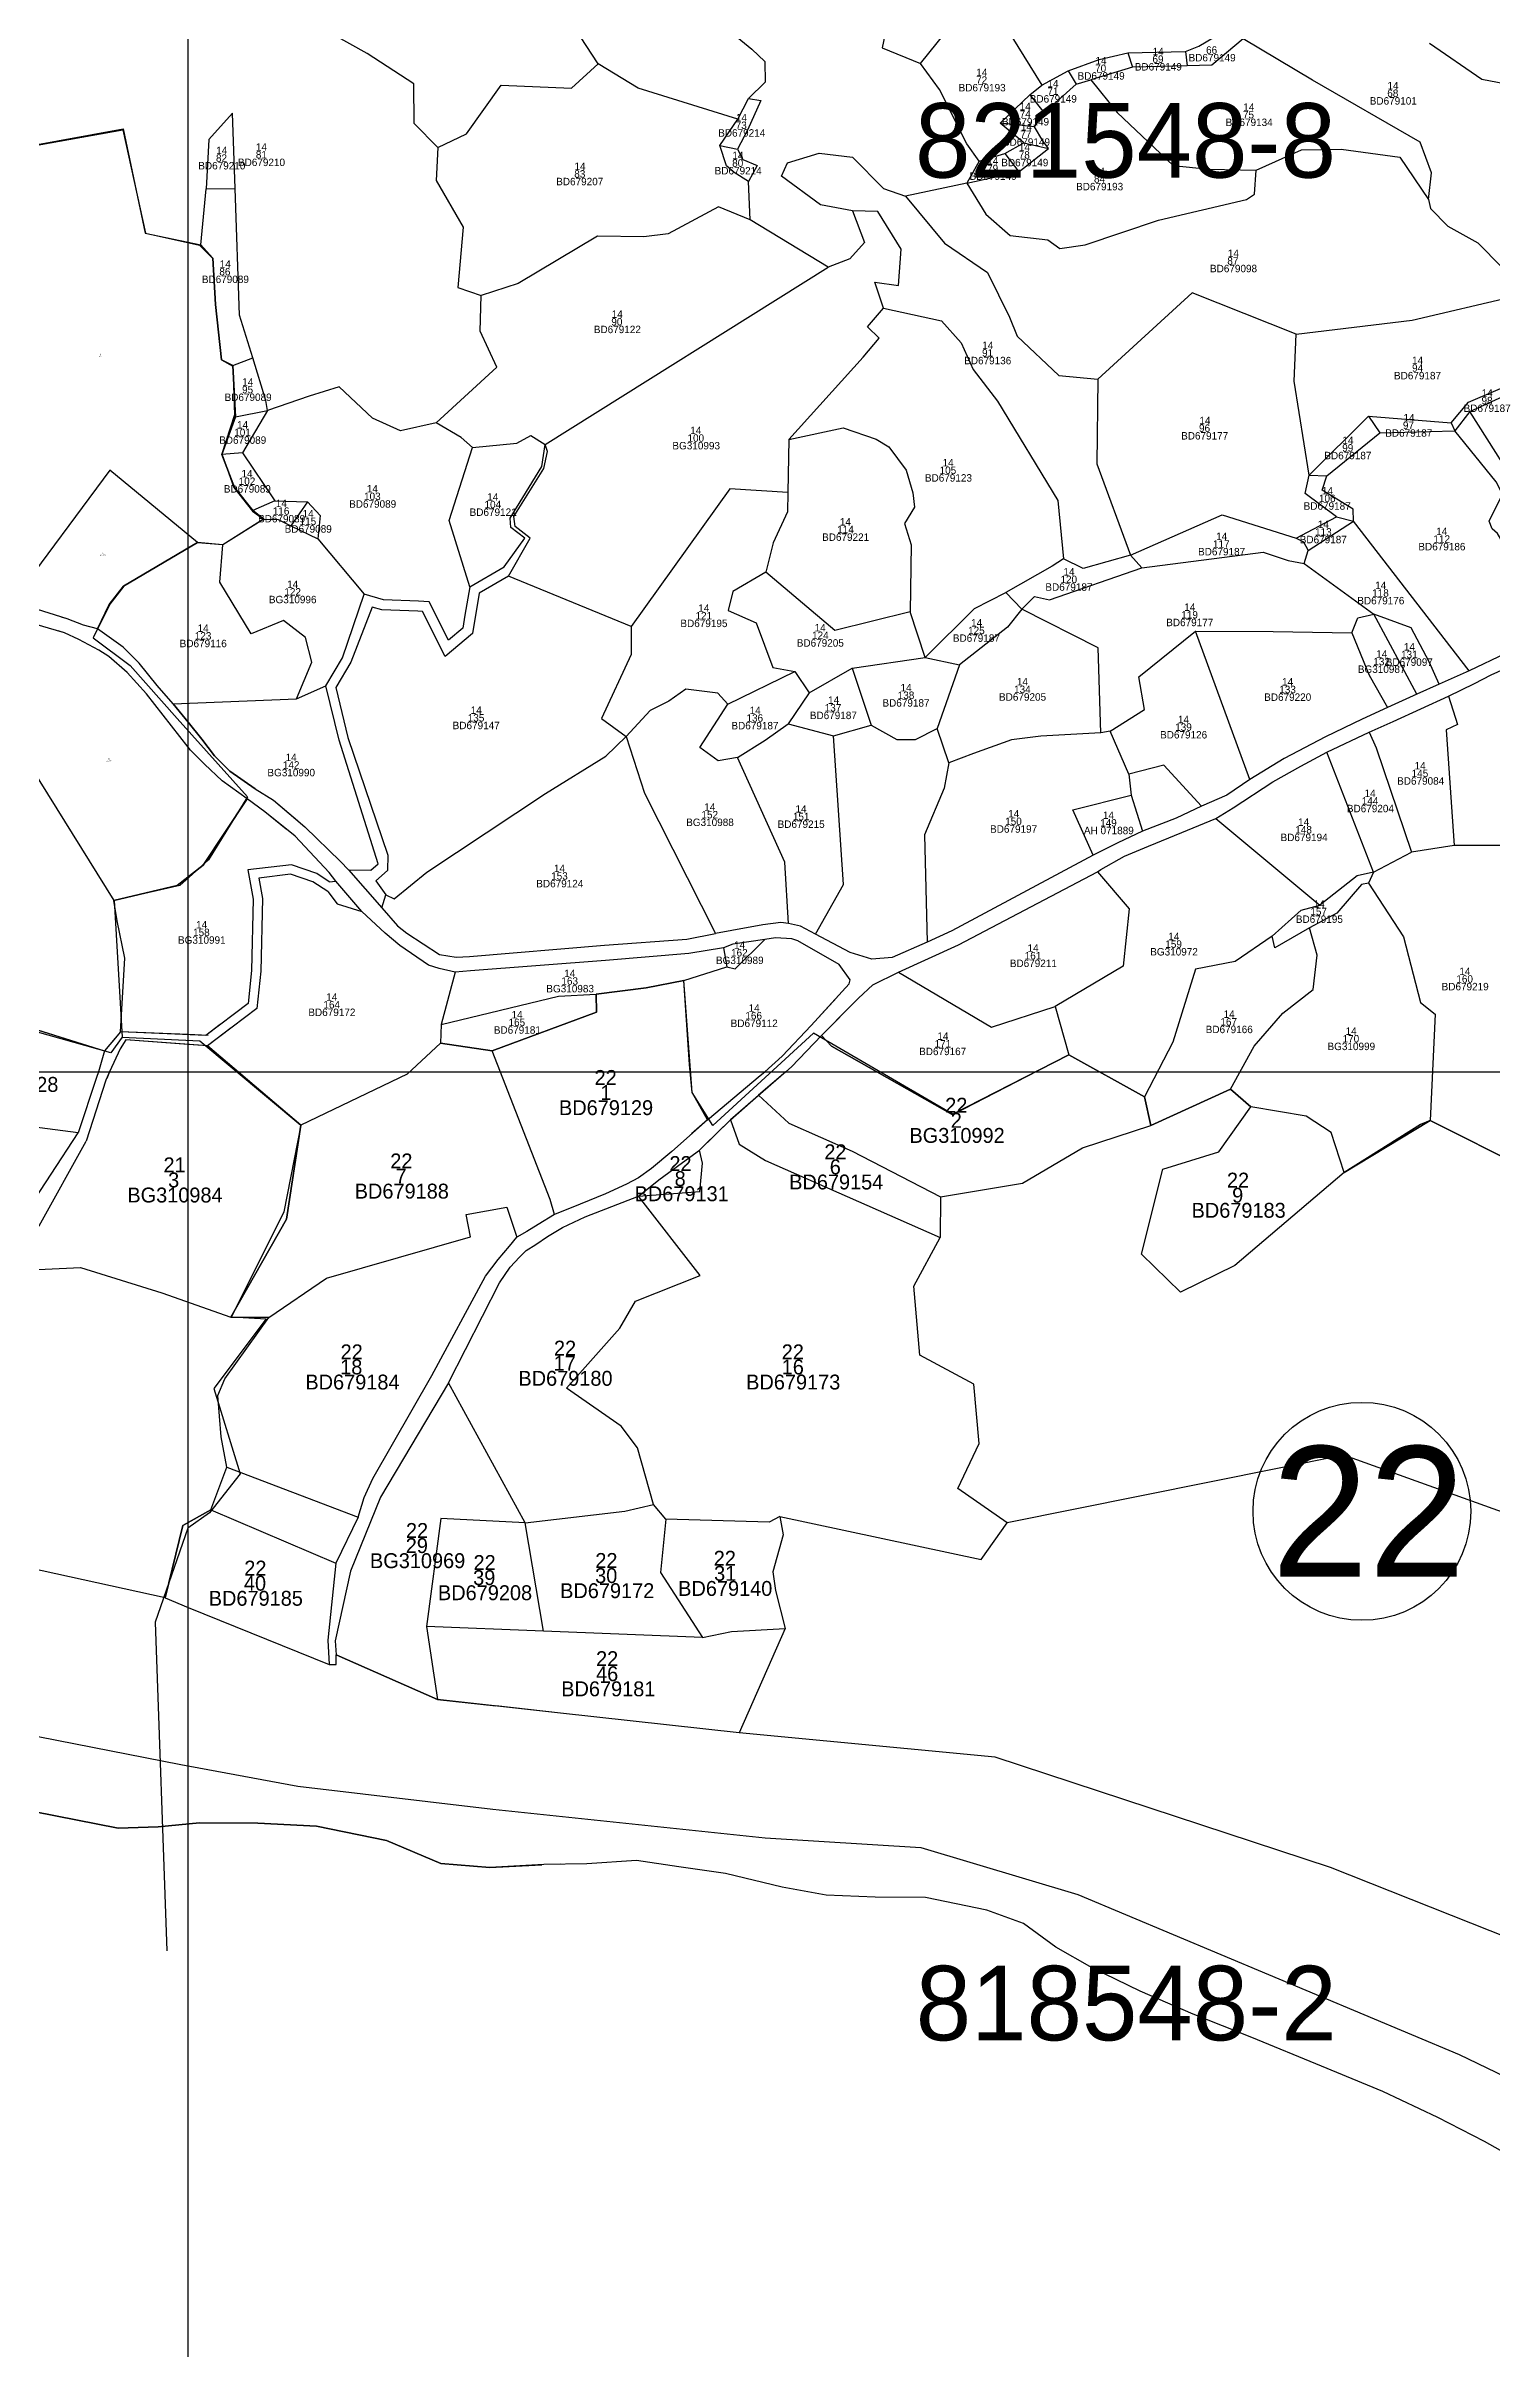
# Model space of a CAD drawing. Extents: x 547915 to 556085, y 1814738 to 1822008.
# Drawn here: x 548924 to 549701, y 1817314 to 1818551 of the extents above; entities that cross this region are included whole.
import ezdxf

# ---------------------------------------------------------------- set-up
doc = ezdxf.new("R2010")
doc.units = 0
for name, color, linetype in [('Level 10', 7, 'Continuous'), ('Level 20', 7, 'Continuous'), ('Level 23', 7, 'Continuous'), ('Level 32', 7, 'Continuous'), ('Level 34', 7, 'Continuous'), ('Level 40', 7, 'Continuous'), ('Level 54', 7, 'Continuous'), ('Level 55', 7, 'Continuous')]:
    doc.layers.add(name, color=color, linetype=linetype)

msp = doc.modelspace()

# ---------------------------------------------------------------- linework, layer by layer
at = {"layer": 'Level 10'}
for p, q in [((549430.4, 1818575), (549458.5, 1818529.7)), ((549504.6, 1818547), (549535.7, 1818547.8)), ((549504.6, 1818547), (549507.2, 1818539.3)), ((549535.7, 1818547.8), (549536.5, 1818540.1)), ((549458.5, 1818529.7), (549472.7, 1818537.3)), ((549472.7, 1818537.3), (549476.9, 1818530.2)), ((549476.9, 1818530.2), (549484.8, 1818532.5)), ((549507.2, 1818539.3), (549484.8, 1818532.5)), ((549536.5, 1818540.1), (549507.2, 1818539.3)), ((549295.3, 1818511.4), (549301, 1818522.4)), ((549436.2, 1818509.3), (549452, 1818524.4)), ((549452, 1818524.4), (549458.5, 1818529.7)), ((549452, 1818524.4), (549459.8, 1818514.8)), ((549459.8, 1818514.8), (549476.9, 1818530.2)), ((549285.6, 1818497.2), (549295.3, 1818511.4)), ((549448.9, 1818498.7), (549436.2, 1818509.3)), ((549454.6, 1818507.2), (549436.2, 1818509.3)), ((549454.6, 1818507.2), (549459.8, 1818514.8)), ((549285.6, 1818497.2), (549295.1, 1818495.2)), ((549438.7, 1818492.9), (549448.9, 1818498.7)), ((549446.1, 1818483.2), (549462, 1818495.7)), ((549448.9, 1818498.7), (549462, 1818495.7)), ((549424.8, 1818488.8), (549418.3, 1818477)), ((549418.3, 1818477), (549446.1, 1818483.2)), ((549424.8, 1818488.8), (549438.7, 1818492.9)), ((549438.7, 1818492.9), (549446.1, 1818483.2)), ((549006.8, 1818444), (549009.7, 1818473.9)), ((549009.7, 1818473.9), (549025.3, 1818474.2)), ((549301.8, 1818457.4), (549300.9, 1818478)), ((549418.3, 1818477), (549385.3, 1818470.1)), ((549343.7, 1818431.9), (549301.8, 1818457.4)), ((549191.8, 1818336.7), (549343.7, 1818431.9)), ((549024.1, 1818379.2), (549034.7, 1818383.3)), ((549025.4, 1818351.6), (549024.1, 1818379.2)), ((549688.4, 1818354.5), (549717.8, 1818367.9)), ((549018.2, 1818331.4), (549025.4, 1818351.6)), ((549025.4, 1818351.6), (549042.6, 1818355)), ((549042.6, 1818355), (549029.3, 1818332.2)), ((549602, 1818320.2), (549634, 1818352)), ((549634, 1818352), (549678.3, 1818348.4)), ((549634, 1818352), (549640, 1818343)), ((549678.3, 1818348.4), (549680.2, 1818344.1)), ((549688.4, 1818354.5), (549680.2, 1818344.1)), ((549322.7, 1818339.5), (549322.1, 1818311)), ((549611.6, 1818319.9), (549640, 1818343)), ((549640, 1818343), (549680.2, 1818344.1)), ((549029.3, 1818332.2), (549018.2, 1818331.4)), ((549029.3, 1818332.2), (549046.6, 1818306.5)), ((549602, 1818320.2), (549611.6, 1818319.9)), ((549040.7, 1818296.7), (549018.7, 1818282.8)), ((549046.6, 1818306.5), (549034.7, 1818301.3)), ((549040.7, 1818296.7), (549034.7, 1818301.3)), ((549046.6, 1818306.5), (549064.1, 1818305.9)), ((549064.1, 1818305.9), (549055.2, 1818293.1)), ((549595.1, 1818286.5), (549616.7, 1818297.9)), ((549616.7, 1818297.9), (549625.9, 1818295.6)), ((549055.2, 1818293.1), (549069.7, 1818286.1)), ((549069.7, 1818286.1), (549094.6, 1818256.3)), ((549601.5, 1818279.9), (549625.9, 1818295.6)), ((549688, 1818215.3), (549625.9, 1818295.6)), ((549506.1, 1818277.4), (549512.2, 1818270.6)), ((549599.3, 1818272.9), (549601.5, 1818279.9)), ((549599.3, 1818272.9), (549636.8, 1818245.7)), ((549238, 1818239), (549172.1, 1818266.1)), ((549395.8, 1818222.3), (549387.7, 1818246.9)), ((549447.7, 1818248.4), (549439.1, 1818257.3)), ((549570.2, 1818156.9), (549541.1, 1818236.5)), ((549659.9, 1818202.7), (549636.8, 1818245.7)), ((549356.6, 1818216.7), (549395.8, 1818222.3)), ((549395.8, 1818222.3), (549414.2, 1818218.4)), ((549289.9, 1818197.4), (549325.8, 1818214.9)), ((549325.8, 1818214.9), (549333.5, 1818203.4)), ((549333.5, 1818203.4), (549356.6, 1818216.7)), ((549356.6, 1818216.7), (549366.8, 1818186.1)), ((549414.2, 1818218.4), (549402.2, 1818184.2)), ((548992, 1818197.5), (549058.3, 1818200.2)), ((549058.3, 1818200.2), (549073.9, 1818207.1)), ((549333.5, 1818203.4), (549322.2, 1818186.7)), ((549322.2, 1818186.7), (549346.7, 1818180.3)), ((549346.7, 1818180.3), (549366.8, 1818186.1)), ((549408.5, 1818165.9), (549402.2, 1818184.2)), ((549495.2, 1818182.8), (549490.2, 1818181.9)), ((549505.2, 1818159.8), (549495.2, 1818182.8)), ((549636.6, 1818107.2), (549611.5, 1818171.5)), ((549505.2, 1818159.8), (549506.4, 1818148.4)), ((549506.4, 1818148.4), (549512.6, 1818129.2)), ((549551.9, 1818136), (549607.8, 1818089.4)), ((549636.6, 1818107.2), (549657, 1818117.9)), ((549680, 1818121.4), (549657, 1818117.9)), ((549706.1, 1818121.5), (549680, 1818121.4)), ((549636.6, 1818107.2), (549633.9, 1818101.3)), ((549287.6, 1818066.6), (549289.3, 1818056.3)), ((549143.4, 1818053.5), (549136, 1818025.4)), ((549266.2, 1818048.9), (549289.3, 1818056.3)), ((548891.6, 1818031), (548955.2, 1818011.2)), ((549136, 1818025.4), (549135.5, 1818015.3)), ((549465.7, 1818035), (549473, 1818009.1)), ((549473, 1818009.1), (549513.6, 1817986.6)), ((549667.1, 1817973.8), (549718.4, 1817948)), ((549404.1, 1817932.9), (549403.9, 1817911)), ((549181.1, 1817757.9), (549139.8, 1817832.9)), ((549012.3, 1817764.8), (549020.9, 1817787.7)), ((549020.9, 1817787.7), (549091.3, 1817760.9)), ((549012.3, 1817764.8), (549079.4, 1817736.2)), ((549256.5, 1817759.7), (549249.9, 1817767.7)), ((549190.9, 1817699.6), (549181.1, 1817757.9)), ((549190.9, 1817699.6), (549128, 1817702.1)), ((549128, 1817702.1), (549134, 1817663)), ((549276.3, 1817696.2), (549190.9, 1817699.6)), ((549320.6, 1817701.1), (549296, 1817645))]:
    msp.add_line(p, q, dxfattribs=at)
for points in [[(549413.4, 1818645.1), (549410, 1818643.2), (549370.1, 1818635.3), (549357.2, 1818608.7), (549372.8, 1818596.6), (549379.7, 1818583), (549372.8, 1818549.7), (549393.4, 1818541.2)], [(549220.2, 1818541.1), (549198.2, 1818574.7), (549207.3, 1818602.4)], [(549134.2, 1818496.2), (549121.5, 1818509), (549121.2, 1818530.4), (549096.1, 1818546.7), (549076, 1818557.9), (549072.3, 1818576.2), (549071.8, 1818592.8)], [(549267.7, 1818590.8), (549279.7, 1818574.5), (549283.9, 1818564.4), (549302.8, 1818548.9), (549309.8, 1818542.4), (549310, 1818531.3), (549301, 1818522.4)], [(549393.4, 1818541.2), (549411.3, 1818563.4), (549426.9, 1818570.9), (549430.4, 1818575)], [(549535.7, 1818547.8), (549542.8, 1818550.6), (549556.4, 1818558.6)], [(549472.7, 1818537.3), (549489.2, 1818543.4), (549504.6, 1818547)], [(549566.6, 1818554.5), (549549.8, 1818540.3), (549536.5, 1818540.1)], [(549666.2, 1818468.3), (549667.7, 1818482.6), (549661.6, 1818499.1), (549603.9, 1818532.4), (549566.6, 1818554.5)], [(549666.7, 1818552.1), (549694.8, 1818532.9), (549706.9, 1818530.5)], [(549134.2, 1818496.2), (549149.6, 1818503.6), (549168.2, 1818529.7), (549206, 1818528.1), (549220.2, 1818541.1)], [(549295.3, 1818511.4), (549241.8, 1818528.1), (549220.2, 1818541.1)], [(549424.8, 1818488.8), (549418.3, 1818498.1), (549403.5, 1818527.4), (549393.4, 1818541.2)], [(549484.8, 1818532.5), (549498.9, 1818514.9), (549529.1, 1818486.6), (549548.1, 1818484.5), (549573.6, 1818484)], [(549301, 1818522.4), (549307.6, 1818521.4), (549300.5, 1818505.4), (549295.1, 1818495.2)], [(549025.3, 1818474.2), (549023.8, 1818514.6), (549011.2, 1818500.5), (549009.7, 1818473.9)], [(549462, 1818495.7), (549459, 1818499.8), (549454.6, 1818507.2)], [(548898.7, 1818495), (548913.2, 1818496.8), (548965.1, 1818506.2), (548976.9, 1818450.2), (549006.8, 1818444), (549013.3, 1818436.8), (549014.7, 1818411.9), (549018, 1818382.2), (549024.1, 1818379.2), (549025.4, 1818351.6), (549018.2, 1818331.4), (549024.9, 1818313.6), (549034.7, 1818301.3), (549040.7, 1818296.7), (549018.7, 1818282.8), (549005.1, 1818284.1)], [(548898.7, 1818495), (548913.2, 1818496.8), (548965.1, 1818506.2), (548976.9, 1818450.2), (549006.8, 1818444)], [(549134.2, 1818496.2), (549133.2, 1818478.4), (549147.7, 1818453.4), (549144.9, 1818421.1), (549157.4, 1818416.7)], [(549300.9, 1818478), (549293.2, 1818482.8), (549289.2, 1818486.3), (549285.6, 1818497.2)], [(549295.1, 1818495.2), (549297.9, 1818489.8), (549305.7, 1818486.6), (549300.9, 1818478)], [(549573.6, 1818484), (549597.9, 1818494.9), (549619.3, 1818495.3), (549650.7, 1818490.9), (549666.2, 1818468.3)], [(549356.8, 1818462.1), (549339.7, 1818465.4), (549318.7, 1818480.7), (549322, 1818487.9), (549339, 1818493.2), (549356.8, 1818491), (549373.5, 1818474.1), (549385.3, 1818470.1)], [(549418.3, 1818477), (549428.4, 1818460.4), (549441.5, 1818448.9), (549461.8, 1818446.6), (549468.2, 1818442), (549481.8, 1818443.9), (549521.2, 1818457.1), (549568.4, 1818468.2), (549572.7, 1818471.2), (549573.6, 1818484)], [(549034.7, 1818383.3), (549027.6, 1818406.2), (549025.3, 1818474.2)], [(549385.3, 1818470.1), (549406.3, 1818444.8), (549429.4, 1818429), (549441.2, 1818405.1), (549445.2, 1818394.8), (549467.7, 1818373.7), (549488.5, 1818371.8)], [(549301.8, 1818457.4), (549284.9, 1818464.3), (549257.9, 1818449.9), (549244.8, 1818448.3), (549219.9, 1818448.6), (549177.2, 1818423.2), (549157.4, 1818416.7)], [(549356.8, 1818462.1), (549363.2, 1818445.1), (549355.4, 1818436.4), (549343.7, 1818431.9)], [(549373.4, 1818409.9), (549368.8, 1818423.9), (549381.5, 1818422), (549382.9, 1818441.6), (549370.5, 1818461.8), (549356.8, 1818462.1)], [(549666.2, 1818468.3), (549667.2, 1818463.4), (549676.6, 1818453.9), (549692.7, 1818445), (549705.5, 1818432)], [(549024.1, 1818379.2), (549018, 1818382.2), (549014.7, 1818411.9), (549013.3, 1818436.8), (549006.8, 1818444)], [(549133.2, 1818348.3), (549165.9, 1818378.2), (549156.8, 1818397.6), (549157.4, 1818416.7)], [(549322.7, 1818339.5), (549362.6, 1818383.7), (549371.1, 1818393.8), (549364.9, 1818399.9), (549373.4, 1818409.9)], [(549373.4, 1818409.9), (549404.6, 1818403.2), (549415.1, 1818391.3), (549421.7, 1818377), (549434.6, 1818360), (549467, 1818306.7), (549470.2, 1818275.4)], [(549595, 1818396), (549539.2, 1818418.1), (549488.5, 1818371.8)], [(549595, 1818396), (549657.4, 1818403.4), (549712.3, 1818416.4)], [(549602, 1818320.2), (549594, 1818370.8), (549595, 1818396)], [(549042.6, 1818355), (549041.8, 1818360.3), (549034.7, 1818383.3)], [(549488.5, 1818371.8), (549488.1, 1818326.3), (549506.1, 1818277.4)], [(549678.3, 1818348.4), (549687.7, 1818359.4), (549719.5, 1818373.1)], [(549133.2, 1818348.3), (549114.1, 1818344.1), (549099, 1818350.9), (549081.1, 1818367.7), (549065.1, 1818362.7), (549042.6, 1818355)], [(549152.7, 1818335.2), (549146.6, 1818340.4), (549133.2, 1818348.3)], [(549744.4, 1818241.5), (549724.2, 1818280.3), (549719.7, 1818305), (549688.4, 1818354.5)], [(549151.4, 1818260.4), (549140.2, 1818296), (549152.7, 1818335.2)], [(549152.7, 1818335.2), (549176.5, 1818337.4), (549184.1, 1818341.5), (549191.8, 1818336.7)], [(549322.7, 1818339.5), (549351.8, 1818345.6), (549369.6, 1818339.6), (549376.3, 1818335.4), (549385.7, 1818322.9), (549389.3, 1818310.8), (549390.2, 1818303.1), (549384.7, 1818294.4), (549388.3, 1818282.8), (549387.7, 1818246.9)], [(549733.8, 1818237.2), (549703.2, 1818288.9), (549700.3, 1818291.5), (549698.7, 1818295.5), (549705.9, 1818310.1), (549702.5, 1818316.7), (549680.2, 1818344.1)], [(549005.1, 1818284.1), (548958, 1818323), (548906.3, 1818253.2)], [(549034.7, 1818301.3), (549024.9, 1818313.6), (549018.2, 1818331.4)], [(549322.1, 1818311), (549291, 1818313), (549238, 1818239)], [(549322.1, 1818311), (549321.9, 1818300.5), (549314.2, 1818283.9), (549310.2, 1818268.2)], [(549616.7, 1818297.9), (549600, 1818310.4), (549602, 1818320.2)], [(549625.9, 1818295.6), (549625.7, 1818302), (549609.1, 1818312.3), (549611.6, 1818319.9)], [(549040.7, 1818296.7), (549048.4, 1818296.5), (549055.2, 1818293.1)], [(549064.1, 1818305.9), (549071, 1818298.7), (549069.7, 1818286.1)], [(549506.1, 1818277.4), (549555.3, 1818299), (549595.1, 1818286.5)], [(548951.3, 1818237.7), (548957.6, 1818250.8), (548965.3, 1818260.7), (549005.1, 1818284.1)], [(549018.7, 1818282.8), (549005.1, 1818284.1), (548965.3, 1818260.7), (548957.6, 1818250.8), (548951.3, 1818237.7)], [(549595.1, 1818286.5), (549599.1, 1818284.4), (549601.5, 1818279.9)], [(549058.3, 1818200.2), (549066.4, 1818219.9), (549063, 1818233.1), (549051.3, 1818242.2), (549033.9, 1818235.1), (549017, 1818262.9), (549018.7, 1818282.8)], [(549470.2, 1818275.4), (549464, 1818271.5), (549439.1, 1818257.3)], [(549506.1, 1818277.4), (549480.7, 1818270.1), (549470.2, 1818275.4)], [(549512.2, 1818270.6), (549577.4, 1818279), (549590.7, 1818274.4), (549599.3, 1818272.9)], [(549310.2, 1818268.2), (549292.6, 1818257.8), (549290.1, 1818247.6), (549305, 1818241), (549314, 1818217), (549325.8, 1818214.9)], [(549387.7, 1818246.9), (549347.4, 1818236.8), (549310.2, 1818268.2)], [(549447.7, 1818248.4), (549454.6, 1818255.1), (549462.7, 1818253.3), (549512.2, 1818270.6)], [(548887.3, 1818252.5), (548894.2, 1818232.2), (548907.1, 1818177.1), (548960.1, 1818091.9)], [(549395.8, 1818222.3), (549422.3, 1818248.6), (549439.1, 1818257.3)], [(549447.7, 1818248.4), (549440, 1818238.6), (549414.2, 1818218.4)], [(549490.2, 1818181.9), (549488.7, 1818227.5), (549447.7, 1818248.4)], [(549238, 1818239), (549238, 1818224), (549222, 1818189.6), (549235.2, 1818180)], [(549495.2, 1818182.8), (549513.6, 1818194.4), (549510.6, 1818212), (549541.1, 1818236.5)], [(549541.1, 1818236.5), (549582.8, 1818236.3), (549625, 1818235.6)], [(549625, 1818235.6), (549628.2, 1818243.7), (549636.8, 1818245.7)], [(549625, 1818235.6), (549634.3, 1818212.9), (549644.1, 1818195.6)], [(549671.9, 1818208.1), (549666.5, 1818220), (549656.8, 1818238.3), (549636.8, 1818245.7)], [(549289.9, 1818197.4), (549284.5, 1818203.2), (549267.3, 1818205.3), (549258.2, 1818198.9), (549248.2, 1818193.9), (549235.2, 1818180)], [(549295, 1818168.7), (549284.6, 1818166.9), (549274.9, 1818174.1), (549289.9, 1818197.4)], [(549676.9, 1818201.7), (549681.7, 1818186.4), (549675.7, 1818183.5), (549680, 1818121.4)], [(549295, 1818168.7), (549310, 1818178), (549322.2, 1818186.7)], [(549366.8, 1818186.1), (549380.7, 1818178.4), (549390.7, 1818178.3), (549402.2, 1818184.2)], [(549106.2, 1818094.9), (549110.7, 1818092.9), (549128.2, 1818107.2), (549192, 1818149.4), (549224.3, 1818169.4), (549235.2, 1818180)], [(549235.2, 1818180), (549245.2, 1818149.6), (549283.2, 1818074.2)], [(549337, 1818073.8), (549352, 1818100.6), (549346.7, 1818180.3)], [(549490.2, 1818181.9), (549458, 1818180.2), (549442.2, 1818178.2), (549421.8, 1818170.9), (549408.5, 1818165.9)], [(549634.2, 1818182.3), (549638, 1818173.9), (549657, 1818117.9)], [(549322.5, 1818079.6), (549320.4, 1818112.5), (549295, 1818168.7)], [(549408.5, 1818165.9), (549406.1, 1818152.2), (549395.5, 1818127.1), (549397, 1818069.6)], [(549544.3, 1818142.6), (549524.1, 1818164.5), (549505.2, 1818159.8)], [(549486.1, 1818116.2), (549475.2, 1818140.6), (549506.4, 1818148.4)], [(549031.8, 1818146.5), (549008.1, 1818110.9), (548994.1, 1818099.9), (548960.1, 1818091.9)], [(548963.7, 1818021.4), (548966, 1818060.9), (548962, 1818081), (548960.1, 1818091.9), (548994.1, 1818099.9), (549008.1, 1818110.9), (549031.8, 1818146.5)], [(549488.4, 1818107.3), (549505.4, 1818087.5), (549502.2, 1818056.6), (549465.7, 1818035)], [(549633.9, 1818101.3), (549630.1, 1818100.6), (549617, 1818085.1), (549602.3, 1818077.2)], [(549636.6, 1818107.2), (549627.8, 1818105.1), (549607.8, 1818089.4)], [(549633.9, 1818101.3), (549652.8, 1818072.4), (549661.8, 1818037.2), (549669.8, 1818030.9), (549667.1, 1817973.8)], [(548963.7, 1818021.4), (548966, 1818060.9), (548962, 1818081), (548960.1, 1818091.9)], [(549582.1, 1818072.8), (549597.7, 1818086.7), (549607.8, 1818089.4)], [(549559.8, 1817990.7), (549572.6, 1818013.7), (549587.9, 1818031.4), (549604.2, 1818044.1), (549606.4, 1818062.5), (549602.3, 1818077.2)], [(549602.3, 1818077.2), (549583.7, 1818066.6), (549582.1, 1818072.8)], [(549289.3, 1818056.3), (549293.8, 1818055.2), (549309.8, 1818071)], [(549582.1, 1818072.8), (549562.4, 1818059.2), (549541, 1818055.1), (549528.8, 1818015.8), (549513.6, 1817986.6)], [(549381.6, 1818053.4), (549431.4, 1818024), (549465.7, 1818035)], [(549135.5, 1818015.3), (549163.4, 1818011.2), (549219.4, 1818031.9), (549219.2, 1818041.7)], [(549136, 1818025.4), (549199, 1818040.6), (549219.2, 1818041.7)], [(549278.9, 1817974.2), (549270.7, 1817988.9), (549266.2, 1818048.9), (549246, 1818045), (549219.2, 1818041.7), (549219.4, 1818031.9), (549163.4, 1818011.2)], [(549219.2, 1818041.7), (549246, 1818045), (549266.2, 1818048.9)], [(549278.9, 1817974.2), (549270.7, 1817988.9), (549266.2, 1818048.9)], [(548846.2, 1818009.2), (548852.2, 1818019.7), (548870, 1818029), (548891.6, 1818031), (548955.2, 1818011.2)], [(549135.5, 1818015.3), (549117.7, 1817998.7), (549060.5, 1817971.3), (549010.5, 1818013.9)], [(549022.9, 1817868.3), (549052.9, 1817920.9), (549060.5, 1817971.3), (549010.5, 1818013.9)], [(549163.4, 1818011.2), (549135.5, 1818015.3), (549117.7, 1817998.7), (549060.5, 1817971.3), (549052.9, 1817920.9), (549022.9, 1817868.3), (549043.4, 1817868)], [(549473, 1818009.1), (549410.3, 1817977), (549345.5, 1818013.7), (549340.2, 1818019.4)], [(549340.2, 1818019.4), (549345.5, 1818013.7), (549410.3, 1817977), (549473, 1818009.1), (549513.6, 1817986.6), (549517, 1817971.1)], [(548940.9, 1817967.2), (548904, 1817972), (548868.6, 1817993.5), (548846.2, 1818009.2)], [(549196.8, 1817923.4), (549194.5, 1817931.4), (549163.4, 1818011.2)], [(549306.4, 1817987.4), (549322.6, 1817972.4), (549356.6, 1817957.4), (549404.1, 1817932.9)], [(549559.8, 1817990.7), (549517, 1817971.1), (549513.6, 1817986.6)], [(549517, 1817971.1), (549559.8, 1817990.7), (549570.8, 1817981.1)], [(549667.1, 1817973.8), (549620.8, 1817945.9), (549613.8, 1817967.3), (549600.5, 1817976.1), (549570.8, 1817981.1), (549559.8, 1817990.7)], [(549620.8, 1817945.9), (549562.1, 1817895.9), (549533, 1817881.6), (549512, 1817902), (549523.4, 1817947.7), (549553.6, 1817957), (549570.8, 1817981.1)], [(549620.8, 1817945.9), (549613.8, 1817967.3), (549600.5, 1817976.1), (549570.8, 1817981.1)], [(549291.3, 1817974.2), (549295.9, 1817961.1), (549310.1, 1817952.4), (549403.9, 1817911)], [(549404.1, 1817932.9), (549448.1, 1817940.1), (549480.4, 1817959.1), (549517, 1817971.1)], [(549620.8, 1817945.9), (549667.1, 1817973.8), (549718.4, 1817948)], [(549241.9, 1817933.2), (549274.9, 1817935.7), (549276.3, 1817950.9), (549274.7, 1817957.9)], [(549043.4, 1817868), (549074.4, 1817889.1), (549151.6, 1817911.3), (549149.4, 1817923.3), (549171.2, 1817927.2), (549176.6, 1817911.2)], [(549249.9, 1817767.7), (549241.4, 1817798), (549232.5, 1817809.8), (549203.3, 1817830.2), (549231.8, 1817862.3), (549240.3, 1817876.8), (549275.1, 1817890.6), (549241.9, 1817933.2)], [(549439.9, 1817757.8), (549413.3, 1817776.2), (549424.8, 1817800.4), (549421.9, 1817832.2), (549393, 1817847.9), (549389.8, 1817884.9), (549403.9, 1817911)], [(548900.5, 1817892.9), (548942.3, 1817894.9), (548986, 1817881.3), (549022.9, 1817868.3)], [(548987.7, 1817717.5), (548997.2, 1817756.3), (549012.3, 1817764.8), (549020.9, 1817787.7), (549017.7, 1817803.9), (549016, 1817826.2), (549019.8, 1817835.1), (549043.4, 1817868), (549022.9, 1817868.3)], [(549020.9, 1817787.7), (549017.7, 1817803.9), (549016, 1817826.2), (549019.8, 1817835.1), (549043.4, 1817868)], [(549729.6, 1817745.6), (549707.8, 1817762.8), (549620.6, 1817794.1), (549439.9, 1817757.8)], [(549012.3, 1817764.8), (548997.2, 1817756.3), (548987.7, 1817717.5)], [(549181.1, 1817757.9), (549234.6, 1817764), (549249.9, 1817767.7)], [(549181.1, 1817757.9), (549135.8, 1817760.2), (549128, 1817702.1)], [(549256.5, 1817759.7), (549253.8, 1817731.1), (549276.3, 1817696.2)], [(549317.8, 1817761.3), (549312, 1817758.2), (549256.5, 1817759.7)], [(549317.8, 1817761.3), (549319.6, 1817751.4), (549314.1, 1817731.5), (549315.4, 1817721.5), (549320.6, 1817701.1)], [(549317.8, 1817761.3), (549426, 1817738.1), (549439.9, 1817757.8)], [(549276.3, 1817696.2), (549291.9, 1817699.4), (549320.6, 1817701.1)]]:
    msp.add_lwpolyline(points, dxfattribs=at)
at = {"layer": 'Level 23'}
for p, q in [((549733.8, 1818237.2), (549688, 1818215.3)), ((549688, 1818215.3), (549671.9, 1818208.1)), ((548992, 1818197.5), (549000, 1818187.7)), ((549659.9, 1818202.7), (549644.1, 1818195.6)), ((549671.9, 1818208.1), (549659.9, 1818202.7)), ((549611.5, 1818171.5), (549634.2, 1818182.3)), ((549093.4, 1818086.1), (549079.4, 1818102.3)), ((549086.2, 1818108.4), (549104.1, 1818087.9)), ((549340.2, 1818019.4), (549355.9, 1818035.3)), ((549340.2, 1818019.4), (549324, 1818002.6)), ((549340.2, 1818019.4), (549324, 1818002.6)), ((549321, 1818000), (549291.3, 1817974.2)), ((549321, 1818000), (549306.4, 1817987.4)), ((549309.7, 1818000), (549319, 1818008.4)), ((549309.7, 1818000), (549319, 1818008.4)), ((549324, 1818002.6), (549321, 1818000)), ((549324, 1818002.6), (549321, 1818000)), ((549291.3, 1817974.2), (549306.4, 1817987.4)), ((549278.9, 1817974.2), (549270.4, 1817966.6)), ((549274.7, 1817957.9), (549291.3, 1817974.2)), ((549277.2, 1817960.4), (549291.3, 1817974.2)), ((549091.3, 1817760.9), (549079.4, 1817736.2))]:
    msp.add_line(p, q, dxfattribs=at)
for points in [[(549000, 1818174.3), (548977.6, 1818202.9), (548967.3, 1818214.4), (548957.5, 1818223), (548952.1, 1818226.3), (548941.4, 1818232.1), (548933.7, 1818235.7), (548913.5, 1818241.5), (548895.9, 1818248.3), (548887.3, 1818252.5)], [(548951.3, 1818237.7), (548943.9, 1818239.8), (548935.1, 1818243.2), (548915.7, 1818249.3), (548906.3, 1818253.2)], [(549000, 1818174.3), (548977.6, 1818202.9), (548967.3, 1818214.4), (548957.5, 1818223), (548952.1, 1818226.3), (548941.4, 1818232.1), (548933.7, 1818235.7), (548930.2, 1818236.7)], [(548951.3, 1818237.7), (548943.9, 1818239.8), (548935.1, 1818243.2), (548932.1, 1818244.1)], [(549000, 1818187.7), (548992, 1818197.5), (548983.4, 1818207.4), (548973.7, 1818219.3), (548965.2, 1818227.9), (548951.3, 1818237.7)], [(548992, 1818197.5), (548983.4, 1818207.4), (548973.7, 1818219.3), (548965.2, 1818227.9), (548951.3, 1818237.7)], [(549676.9, 1818201.7), (549690.8, 1818208.4), (549699.8, 1818213.1), (549712.1, 1818218.6)], [(549634.2, 1818182.3), (549647.1, 1818188), (549676.9, 1818201.7)], [(549036, 1818151.8), (549022.5, 1818161.4), (549014.2, 1818169.6), (549007.4, 1818178.6), (549000, 1818187.7)], [(549000, 1818187.7), (549007.4, 1818178.6), (549014.2, 1818169.6), (549022.5, 1818161.4), (549036, 1818151.8)], [(549644.1, 1818195.6), (549630.6, 1818189.3), (549610.9, 1818179.7), (549588.7, 1818168.1), (549570.2, 1818156.9)], [(549031.8, 1818146.5), (549018.4, 1818156.2), (549008.9, 1818165.2), (549001.3, 1818172.7), (549000, 1818174.3)], [(549031.8, 1818146.5), (549018.4, 1818156.2), (549008.9, 1818165.2), (549001.3, 1818172.7), (549000, 1818174.3)], [(549551.9, 1818136), (549561.3, 1818141.6), (549582.5, 1818155.6), (549597.5, 1818164), (549611.5, 1818171.5)], [(549036, 1818151.8), (549045.8, 1818145.8), (549058.7, 1818134.8)], [(549036, 1818151.8), (549045.8, 1818145.8), (549062.7, 1818131.4), (549081.9, 1818112.8), (549086.2, 1818108.4)], [(549570.2, 1818156.9), (549557.8, 1818148.5), (549544.3, 1818142.6)], [(549052.7, 1818130.2), (549041.3, 1818139.5), (549031.8, 1818146.5)], [(549079.4, 1818102.3), (549075.7, 1818107), (549057.5, 1818126.4), (549041.3, 1818139.5), (549031.8, 1818146.5)], [(549488.4, 1818107.3), (549490.1, 1818108.5), (549502.9, 1818115.8), (549515.8, 1818121.1), (549533.6, 1818128.4), (549551.9, 1818136)], [(549544.3, 1818142.6), (549530.7, 1818136.1), (549512.6, 1818129.2)], [(549512.6, 1818129.2), (549499.3, 1818122.9), (549486.1, 1818116.2)], [(549486.1, 1818116.2), (549410.2, 1818075.6), (549397, 1818069.6)], [(549381.6, 1818053.4), (549413.7, 1818068.2), (549488.4, 1818107.3)], [(549143.4, 1818053.5), (549134.8, 1818055.4), (549129.1, 1818057.2), (549113.8, 1818067.7), (549105.8, 1818074.4), (549093.4, 1818086.1)], [(549104.1, 1818087.9), (549112.4, 1818078.4), (549117.5, 1818074.4), (549135, 1818062.9), (549144, 1818061.5), (549151.2, 1818061.8), (549223.7, 1818067.9), (549267.8, 1818071.2), (549283.2, 1818074.2)], [(549322.5, 1818079.6), (549318.3, 1818080.1), (549308.6, 1818078.9), (549292, 1818075.8), (549283.2, 1818074.2)], [(549337, 1818073.8), (549328.9, 1818078.2), (549322.5, 1818079.6)], [(549397, 1818069.6), (549378.1, 1818061.3), (549367.2, 1818060.4), (549355.5, 1818064), (549337, 1818073.8)], [(549287.6, 1818066.6), (549268.9, 1818063.4), (549224.1, 1818059.7), (549151.6, 1818054.2), (549143.4, 1818053.5)], [(549309.8, 1818071), (549292.6, 1818068.4), (549287.6, 1818066.6)], [(549319, 1818008.4), (549334.6, 1818024.8), (549355, 1818047.2), (549355.6, 1818049.4), (549349.7, 1818057.5), (549327.5, 1818070.2), (549324.3, 1818071.3), (549315.4, 1818071.8), (549309.8, 1818071)], [(549340.2, 1818019.4), (549360.1, 1818039.5), (549367.7, 1818046.7), (549381.6, 1818053.4)], [(549319, 1818008.4), (549334.6, 1818024.8), (549348.4, 1818039.9)], [(549278.9, 1817974.2), (549307.3, 1817997.9), (549309.7, 1818000)], [(549278.9, 1817974.2), (549307.3, 1817997.9), (549309.7, 1818000)], [(549278.9, 1817974.2), (549259.8, 1817957.1), (549248.8, 1817948), (549241.9, 1817943), (549235.5, 1817939.6), (549224.1, 1817934.5), (549210.6, 1817928.9), (549196.8, 1817923.4)], [(549241.9, 1817933.2), (549252.9, 1817941.9), (549265.6, 1817951.3), (549274.7, 1817957.9)], [(549139.8, 1817832.9), (549167.2, 1817886.7), (549173, 1817895.1), (549178, 1817900.5), (549181.6, 1817904), (549186.7, 1817907.2), (549193.1, 1817911.5), (549201.1, 1817916.4), (549213.2, 1817922.1), (549227.6, 1817927.7), (549241.9, 1817933.2)], [(549196.8, 1817923.4), (549188, 1817918), (549181.9, 1817914.2), (549176.6, 1817911.2)], [(549091.3, 1817760.9), (549094.5, 1817771.5), (549099.3, 1817781.7), (549131, 1817836.9), (549159.7, 1817890.3), (549166.5, 1817899.2), (549172.6, 1817906.4), (549176.6, 1817911.2)], [(549139.8, 1817832.9), (549103.3, 1817771.6), (549087.3, 1817731.9), (549079, 1817694.4), (549079.6, 1817687)], [(549079.4, 1817736.2), (549075.1, 1817694.8), (549075.7, 1817681.7)], [(549075.7, 1817681.7), (549079.6, 1817681.7), (549079.6, 1817687)]]:
    msp.add_lwpolyline(points, dxfattribs=at)
at = {"layer": 'Level 32'}
for p, q in [((549075.8, 1818101.9), (549079.4, 1818102.3)), ((549104.1, 1818087.9), (549106.2, 1818094.9)), ((549017.3, 1818025.3), (549009.6, 1818019.4)), ((548963.7, 1818021.4), (548955.2, 1818011.2)), ((548963.7, 1818021.4), (548959.1, 1818015.9)), ((549000, 1818019.9), (548963.7, 1818021.4)), ((549000, 1818019.9), (548963.7, 1818021.4)), ((549010.8, 1818019.4), (549000, 1818019.9)), ((549009.6, 1818019.4), (549000, 1818019.9)), ((549010.5, 1818013.9), (549000, 1818014.6)), ((549010.5, 1818013.9), (549000, 1818014.6)), ((549023.2, 1818023.5), (549010.5, 1818013.9)), ((548951.9, 1818000), (548951.3, 1817998.3)), ((548955.2, 1818011.2), (548951.9, 1818000)), ((548955.2, 1818011.2), (548951.9, 1818000)), ((548957.9, 1818000), (548956.3, 1817996.4)), ((548987.7, 1817717.5), (549000, 1817712.4)), ((548987.7, 1817717.5), (549000, 1817712.4)), ((549000, 1817712.4), (549075.7, 1817681.7)), ((549134, 1817663), (549079.6, 1817687)), ((549200, 1817655.7), (549134, 1817663)), ((549200, 1817655.7), (549165.3, 1817659.5)), ((549296, 1817645), (549200, 1817655.7))]:
    msp.add_line(p, q, dxfattribs=at)
for points in [[(549151.4, 1818260.4), (549169.7, 1818271), (549180.8, 1818286.4), (549173.3, 1818292.1), (549172.9, 1818297.2), (549189.9, 1818325), (549191.8, 1818336.7)], [(549172.1, 1818266.1), (549183.8, 1818286.4), (549175.6, 1818292.7), (549175, 1818298), (549191, 1818323.9), (549193, 1818333), (549191.8, 1818336.7)], [(549172.1, 1818266.1), (549156.4, 1818256.9), (549152.8, 1818235.2), (549138, 1818223), (549125.9, 1818247.1), (549123.4, 1818247.2), (549104, 1818247.9), (549098.8, 1818249.4), (549087.5, 1818219.8), (549079.3, 1818206.2), (549085.8, 1818179.5), (549107.2, 1818116.3), (549107.1, 1818108.1), (549100.9, 1818102.5), (549106.2, 1818094.9)], [(549151.4, 1818260.4), (549148.6, 1818245.1), (549147.6, 1818238.1), (549139.8, 1818231.6), (549129.4, 1818252.3), (549123.7, 1818252.7), (549104.9, 1818253.3), (549094.6, 1818256.3)], [(549073.9, 1818207.1), (549083, 1818222.2), (549094.6, 1818256.3)], [(549086.2, 1818108.4), (549098.2, 1818108.2), (549102.1, 1818111.6), (549081.1, 1818178), (549073.9, 1818207.1)], [(549075.8, 1818101.9), (549069.2, 1818106.5), (549055.5, 1818111.1), (549032.1, 1818108.3), (549035, 1818092.6), (549034, 1818054.3), (549032.2, 1818036.7), (549009.6, 1818019.4)], [(549075.1, 1818096.7), (549067, 1818102), (549055, 1818106), (549038, 1818104), (549040, 1818093), (549039, 1818054), (549037, 1818034), (549010.5, 1818013.9)], [(549075.1, 1818096.7), (549080.1, 1818090.1), (549093.4, 1818086.1)], [(549009.6, 1818019.4), (548963.7, 1818021.4), (548955.2, 1818011.2)], [(549000, 1818014.6), (548966.6, 1818017.1), (548963.5, 1818012.2), (548957.9, 1818000)], [(549010.5, 1818013.9), (548966.6, 1818017.1), (548963.5, 1818012.2), (548957.9, 1818000)], [(549000, 1818014.6), (548966.6, 1818017.1), (548963.5, 1818012.2), (548962.5, 1818009.9)], [(548951.9, 1818000), (548950.9, 1817996.9), (548940.9, 1817967.2)], [(548957.9, 1818000), (548955.9, 1817995.5), (548945.3, 1817962.8)], [(548711.5, 1817841.9), (548724, 1817843.7), (548737.2, 1817845.3), (548747.4, 1817846.1), (548760, 1817846.8), (548783.9, 1817852.4), (548802.4, 1817861.6), (548826.9, 1817869.4), (548859.7, 1817882.6), (548893.9, 1817900.8), (548911.9, 1817922.9), (548940.9, 1817967.2)], [(548900.5, 1817892.9), (548920.1, 1817917.2), (548945.3, 1817962.8)], [(548987.7, 1817717.5), (548835, 1817751), (548684.2, 1817811.8)], [(548987.7, 1817717.5), (548835, 1817751), (548800, 1817765.1)], [(549000, 1817712.4), (549075.7, 1817681.7), (549079.6, 1817681.7), (549079.6, 1817687), (549134, 1817663), (549165.3, 1817659.5)], [(549764.2, 1817513), (549613.5, 1817572.8), (549433.5, 1817632), (549296, 1817645)], [(548800, 1817632.6), (548860.3, 1817616.4), (548894.9, 1817607.2), (548962.4, 1817593.9), (548984, 1817594.7), (549006.1, 1817596.8), (549037.5, 1817596.6), (549068.9, 1817594.9), (549106.6, 1817587.3)], [(549106.6, 1817587.3), (549068.9, 1817594.9), (549037.5, 1817596.6), (549006.1, 1817596.8), (548984, 1817594.7), (548962.4, 1817593.9), (548894.9, 1817607.2)], [(549106.6, 1817587.3), (549135.7, 1817574.9), (549162, 1817572.8), (549189.9, 1817574.3)], [(549746.9, 1817397.2), (549696.2, 1817425.6), (549671.1, 1817438.5), (549641.6, 1817452.6), (549608.7, 1817466.1), (549571.3, 1817481.5), (549539.8, 1817494), (549511.3, 1817506.4), (549485.6, 1817518.9), (549466.1, 1817530.1), (549448.6, 1817542.8), (549429, 1817549.8), (549396, 1817556.6), (549369, 1817556.8), (549342.7, 1817558), (549319, 1817562.2), (549288.7, 1817569.6), (549263.6, 1817573.2), (549240.9, 1817576.6), (549214.1, 1817574.7), (549191.1, 1817574.4), (549162, 1817572.8), (549135.7, 1817574.9), (549106.6, 1817587.3)], [(549200, 1817574.5), (549191.1, 1817574.4), (549189.9, 1817574.3)]]:
    msp.add_lwpolyline(points, dxfattribs=at)
at = {"layer": 'Level 34'}
for points in [[(548913.9, 1818496.6), (548964.9, 1818505.7), (548977.2, 1818450.2), (549006.2, 1818443.8), (549013.2, 1818436.7), (549014.7, 1818411.4), (549018, 1818382.1), (549024.1, 1818378.8), (549025, 1818352.7), (549018.2, 1818331.7), (549024.6, 1818313.7), (549034.6, 1818301), (549040.6, 1818296.7), (549018.6, 1818282.9), (549005, 1818284), (548965.5, 1818260.7), (548958, 1818251), (548949, 1818233), (548968.9, 1818218), (548994.1, 1818189.7), (549031.9, 1818147.5), (549010.9, 1818113.7), (548995.5, 1818100), (548960.3, 1818091.9), (548964.6, 1818018.6), (548958.5, 1818010.2), (548891, 1818029.1)], [(549718.4, 1817948), (549667.1, 1817973.8), (549661.9, 1817971.7), (549620.8, 1817945.9), (549613.8, 1817967.3), (549600.5, 1817976.1), (549570.8, 1817981.1), (549559.8, 1817990.7), (549517, 1817971.1), (549513.6, 1817986.6), (549473, 1818009.1), (549410.9, 1817977.1), (549335.9, 1818020.7), (549281.9, 1817971.2), (549270.7, 1817988.9), (549269.3, 1818003.8), (549266.2, 1818048.9), (549246, 1818045), (549219.2, 1818041.7), (549219.4, 1818031.9), (549163.4, 1818011.2), (549135.5, 1818015.3), (549117.7, 1817998.7), (549060.5, 1817971.3)], [(548964.6, 1818018.6), (549006.3, 1818016.6), (549060.5, 1817971.3), (549051.4, 1817924.8), (549023.3, 1817868.5), (549042, 1817867.4), (549013.9, 1817829.9), (549028, 1817784.2), (549011.6, 1817763.1), (548999.9, 1817754.9), (548982.3, 1817704.5), (548988.6, 1817528.1)]]:
    msp.add_lwpolyline(points, dxfattribs=at)
msp.add_circle((549630.4, 1817764), 58.5, dxfattribs=at)
at = {"layer": 'Level 40'}
msp.add_lwpolyline([(548520.8, 1817763.9), (548617.5, 1817728.3), (548699.6, 1817700), (548796.2, 1817667.2), (548996.1, 1817628), (549058.9, 1817616.5), (549163.6, 1817604.1), (549310, 1817588.7), (549393.5, 1817583.6), (549477.8, 1817558.2), (549682.7, 1817472.4), (549741.6, 1817444), (549786.7, 1817419.3), (549852.8, 1817369.1), (549971.2, 1817273.8)], dxfattribs=at)
at = {"layer": 'Level 54'}
for p, q in [((549000, 1817000), (549000, 1821000)), ((548000, 1818000), (552000, 1818000))]:
    msp.add_line(p, q, dxfattribs=at)

# ---------------------------------------------------------------- texts
at = {"layer": 'Level 20'}
for s, height, p in [('14', 4, (549487.3, 1818540.8)), ('69', 4, (549517.9, 1818541.6)), ('14', 4, (549518, 1818545.7)), ('BD679149', 4, (549537.3, 1818542.4)), ('66', 4, (549546.7, 1818546.5)), ('72', 4, (549423.2, 1818530.4)), ('14', 4, (549423.3, 1818534.5)), ('14', 4, (549461.5, 1818528.5)), ('BD679149', 4, (549477.7, 1818532.6)), ('70', 4, (549487.1, 1818536.7)), ('BD679149', 4, (549508.4, 1818537.5)), ('14', 4, (549644.1, 1818527.4)), ('BD679193', 4, (549413.8, 1818526.3)), ('14', 4, (549446.6, 1818516.2)), ('BD679149', 4, (549452, 1818520.3)), ('71', 4, (549461.5, 1818524.4)), ('14', 4, (549566.7, 1818515.9)), ('BD679101', 4, (549634.6, 1818519.2)), ('68', 4, (549644, 1818523.3)), ('73', 4, (549294.1, 1818506.1)), ('14', 4, (549294.2, 1818510.2)), ('BD679149', 4, (549437.1, 1818508)), ('74', 4, (549446.6, 1818512.1)), ('14', 4, (549447.2, 1818505.3)), ('BD679134', 4, (549557.2, 1818507.7)), ('75', 4, (549566.5, 1818511.8)), ('14', 4, (549015.1, 1818492.6)), ('81', 4, (549036.4, 1818490.3)), ('14', 4, (549036.4, 1818494.4)), ('BD679214', 4, (549284.7, 1818502)), ('BD679149', 4, (549437.6, 1818497.1)), ('78', 4, (549446.1, 1818490.2)), ('14', 4, (549446.2, 1818494.3)), ('77', 4, (549446.9, 1818501.2)), ('BD679210', 4, (549005.5, 1818484.4)), ('82', 4, (549015, 1818488.5)), ('BD679210', 4, (549026.8, 1818486.2)), ('83', 4, (549207.4, 1818480)), ('14', 4, (549207.5, 1818484.1)), ('BD679214', 4, (549282.8, 1818481.7)), ('80', 4, (549292.2, 1818485.8)), ('14', 4, (549292.3, 1818489.9)), ('BD679149', 4, (549419.7, 1818478.8)), ('79', 4, (549429.1, 1818482.9)), ('14', 4, (549429.2, 1818487)), ('BD679149', 4, (549436.7, 1818486.1)), ('14', 4, (549486.5, 1818481.4)), ('BD679207', 4, (549197.7, 1818475.9)), ('BD679193', 4, (549476.9, 1818473.2)), ('84', 4, (549486.5, 1818477.3)), ('14', 4, (549017, 1818431.6)), ('BD679098', 4, (549548.8, 1818429.2)), ('87', 4, (549558.1, 1818433.3)), ('14', 4, (549558.4, 1818437.4)), ('BD679089', 4, (549007.4, 1818423.4)), ('86', 4, (549016.8, 1818427.5)), ('14', 4, (549227.5, 1818404.7)), ('BD679122', 4, (549217.9, 1818396.5)), ('90', 4, (549227.3, 1818400.6)), ('BD679217', 0.5, (548951.4, 1818383.8)), ('13', 0.5, (548952.6, 1818385)), ('14', 0.5, (548952.6, 1818384.4)), ('BD679136', 4, (549416.8, 1818379.8)), ('91', 4, (549426.4, 1818383.9)), ('14', 4, (549426.5, 1818388)), ('14', 4, (549657.3, 1818379.9)), ('14', 4, (549029.1, 1818368.3)), ('BD679187', 4, (549647.6, 1818371.7)), ('94', 4, (549657.3, 1818375.8)), ('BD679089', 4, (549019.6, 1818360.1)), ('95', 4, (549029, 1818364.2)), ('BD679187', 4, (549685, 1818354.2)), ('98', 4, (549694.6, 1818358.3)), ('14', 4, (549694.7, 1818362.4)), ('14', 4, (549026.3, 1818345.3)), ('14', 4, (549269.7, 1818342.3)), ('96', 4, (549542.9, 1818343.5)), ('14', 4, (549543.1, 1818347.6)), ('97', 4, (549652.4, 1818345)), ('14', 4, (549652.7, 1818349.1)), ('BD679089', 4, (549016.7, 1818337.1)), ('101', 4, (549024.8, 1818341.2)), ('BG310993', 4, (549260.1, 1818334.1)), ('100', 4, (549268.2, 1818338.2)), ('BD679177', 4, (549533.3, 1818339.4)), ('99', 4, (549619.8, 1818332.9)), ('14', 4, (549619.9, 1818337)), ('BD679187', 4, (549642.9, 1818340.9)), ('14', 4, (549028.7, 1818319.1)), ('105', 4, (549403.6, 1818320.9)), ('14', 4, (549405.2, 1818325)), ('BD679187', 4, (549610.2, 1818328.8)), ('BD679089', 4, (549019.2, 1818310.9)), ('102', 4, (549027.2, 1818315)), ('103', 4, (549094.5, 1818306.9)), ('14', 4, (549096, 1818311)), ('14', 4, (549160.7, 1818306.6)), ('BD679123', 4, (549395.7, 1818316.8)), ('106', 4, (549607.3, 1818305.8)), ('14', 4, (549608.9, 1818309.9)), ('BD679089', 4, (549037.6, 1818294.9)), ('116', 4, (549045.5, 1818299)), ('14', 4, (549047.1, 1818303.1)), ('115', 4, (549059.9, 1818293.5)), ('14', 4, (549061.5, 1818297.6)), ('BD679089', 4, (549086.5, 1818302.8)), ('BD679121', 4, (549151.2, 1818298.4)), ('104', 4, (549159.2, 1818302.5)), ('14', 4, (549350, 1818293.2)), ('BD679187', 4, (549599.1, 1818301.7)), ('BD679089', 4, (549051.9, 1818289.4)), ('BD679221', 4, (549340.5, 1818285)), ('114', 4, (549348.6, 1818289.1)), ('117', 4, (549550.4, 1818281.3)), ('14', 4, (549552.1, 1818285.4)), ('BD679187', 4, (549597, 1818283.7)), ('113', 4, (549605.2, 1818287.8)), ('14', 4, (549606.7, 1818291.9)), ('BD679186', 4, (549660.7, 1818279.9)), ('BD679186', 4, (549660.7, 1818279.9)), ('112', 4, (549668.8, 1818284)), ('112', 4, (549668.8, 1818284)), ('14', 4, (549670.3, 1818288.1)), ('14', 4, (549670.3, 1818288.1)), ('BG310978', 0.5, (548952.6, 1818277)), ('BG310978', 0.5, (548952.6, 1818277)), ('13', 0.5, (548953.8, 1818278.2)), ('13', 0.5, (548953.8, 1818278.2)), ('17', 0.5, (548953.8, 1818277.6)), ('17', 0.5, (548953.8, 1818277.6)), ('BD679187', 4, (549542.4, 1818277.2)), ('122', 4, (549051.7, 1818255.6)), ('14', 4, (549053.2, 1818259.7)), ('BD679187', 4, (549460.4, 1818258.2)), ('120', 4, (549468.5, 1818262.3)), ('14', 4, (549470.1, 1818266.4)), ('14', 4, (549637.5, 1818259.1)), ('14', 4, (549637.5, 1818259.1)), ('BG310996', 4, (549043.4, 1818251.5)), ('121', 4, (549272.5, 1818242.8)), ('14', 4, (549274, 1818246.9)), ('119', 4, (549533.4, 1818243.3)), ('14', 4, (549535, 1818247.4)), ('BD679176', 4, (549627.9, 1818250.9)), ('BD679176', 4, (549627.9, 1818250.9)), ('118', 4, (549635.9, 1818255)), ('118', 4, (549635.9, 1818255)), ('123', 4, (549003.6, 1818232)), ('14', 4, (549005.1, 1818236.1)), ('BD679195', 4, (549264.4, 1818238.7)), ('124', 4, (549335.1, 1818232.3)), ('14', 4, (549336.5, 1818236.4)), ('BD679187', 4, (549410.7, 1818230.8)), ('125', 4, (549418.9, 1818234.9)), ('14', 4, (549420.5, 1818239)), ('BD679177', 4, (549525.3, 1818239.2)), ('BD679116', 4, (548995.5, 1818227.9)), ('BD679205', 4, (549326.9, 1818228.2)), ('132', 4, (549636.5, 1818218.2)), ('132', 4, (549636.5, 1818218.2)), ('14', 4, (549638.1, 1818222.3)), ('14', 4, (549638.1, 1818222.3)), ('131', 4, (549651.4, 1818222)), ('131', 4, (549651.4, 1818222)), ('14', 4, (549652.9, 1818226.1)), ('14', 4, (549652.9, 1818226.1)), ('14', 4, (549445.1, 1818207.4)), ('14', 4, (549587.5, 1818207.3)), ('14', 4, (549587.5, 1818207.3)), ('BG310987', 4, (549628.2, 1818214.1)), ('BG310987', 4, (549628.2, 1818214.1)), ('BD679097', 4, (549643.2, 1818217.9)), ('BD679097', 4, (549643.2, 1818217.9)), ('137', 4, (549341.9, 1818193.4)), ('14', 4, (549343.7, 1818197.5)), ('BD679187', 4, (549372.9, 1818196)), ('138', 4, (549381.1, 1818200.1)), ('14', 4, (549382.6, 1818204.2)), ('BD679205', 4, (549435.5, 1818199.2)), ('134', 4, (549443.6, 1818203.3)), ('BD679220', 4, (549577.9, 1818199.1)), ('BD679220', 4, (549577.9, 1818199.1)), ('133', 4, (549586, 1818203.2)), ('133', 4, (549586, 1818203.2)), ('BD679147', 4, (549142.1, 1818183.9)), ('135', 4, (549150.2, 1818188)), ('14', 4, (549151.8, 1818192.1)), ('BD679187', 4, (549291.8, 1818183.8)), ('136', 4, (549299.9, 1818187.9)), ('14', 4, (549301.6, 1818192)), ('BD679187', 4, (549333.9, 1818189.3)), ('139', 4, (549530.1, 1818183)), ('139', 4, (549530.1, 1818183)), ('14', 4, (549531.6, 1818187.1)), ('14', 4, (549531.6, 1818187.1)), ('BD679126', 4, (549522, 1818178.9)), ('BD679126', 4, (549522, 1818178.9)), ('BG310977', 0.5, (548955.9, 1818166.7)), ('BG310977', 0.5, (548955.9, 1818166.7)), ('13', 0.5, (548957.1, 1818167.9)), ('13', 0.5, (548957.1, 1818167.9)), ('18', 0.5, (548957.1, 1818167.3)), ('18', 0.5, (548957.1, 1818167.3)), ('BG310990', 4, (549042.6, 1818158.6)), ('BG310990', 4, (549042.6, 1818158.6)), ('142', 4, (549050.9, 1818162.7)), ('142', 4, (549050.9, 1818162.7)), ('14', 4, (549052.4, 1818166.8)), ('14', 4, (549052.4, 1818166.8)), ('145', 4, (549657.1, 1818158.2)), ('145', 4, (549657.1, 1818158.2)), ('14', 4, (549658.7, 1818162.3)), ('14', 4, (549658.7, 1818162.3)), ('14', 4, (549631.8, 1818147.5)), ('14', 4, (549631.8, 1818147.5)), ('BD679084', 4, (549649.3, 1818154.1)), ('BD679084', 4, (549649.3, 1818154.1)), ('BG310988', 4, (549267.5, 1818131.9)), ('BG310988', 4, (549267.5, 1818131.9)), ('152', 4, (549275.7, 1818136)), ('152', 4, (549275.7, 1818136)), ('14', 4, (549277.2, 1818140.1)), ('14', 4, (549277.2, 1818140.1)), ('151', 4, (549324.8, 1818135)), ('151', 4, (549324.8, 1818135)), ('14', 4, (549326.2, 1818139.1)), ('14', 4, (549326.2, 1818139.1)), ('150', 4, (549438.8, 1818132.4)), ('150', 4, (549438.8, 1818132.4)), ('14', 4, (549440.4, 1818136.5)), ('14', 4, (549440.4, 1818136.5)), ('149', 4, (549489.8, 1818131.6)), ('14', 4, (549491.3, 1818135.7)), ('14', 4, (549596.1, 1818132)), ('14', 4, (549596.1, 1818132)), ('BD679204', 4, (549622.3, 1818139.3)), ('BD679204', 4, (549622.3, 1818139.3)), ('144', 4, (549630.3, 1818143.4)), ('144', 4, (549630.3, 1818143.4)), ('BD679215', 4, (549316.6, 1818130.9)), ('BD679215', 4, (549316.6, 1818130.9)), ('BD679197', 4, (549430.7, 1818128.3)), ('BD679197', 4, (549430.7, 1818128.3)), ('AH 071889', 4, (549481.1, 1818127.5)), ('BD679194', 4, (549586.7, 1818123.8)), ('BD679194', 4, (549586.7, 1818123.8)), ('148', 4, (549594.6, 1818127.9)), ('148', 4, (549594.6, 1818127.9)), ('14', 4, (549196.5, 1818107.2)), ('14', 4, (549196.5, 1818107.2)), ('BD679124', 4, (549187, 1818099)), ('BD679124', 4, (549187, 1818099)), ('153', 4, (549195, 1818103.1)), ('153', 4, (549195, 1818103.1)), ('157', 4, (549602.7, 1818084)), ('14', 4, (549604.5, 1818088.1)), ('158', 4, (549002.7, 1818072.8)), ('14', 4, (549004.3, 1818076.9)), ('14', 4, (549526.4, 1818070.6)), ('14', 4, (549526.4, 1818070.6)), ('BD679195', 4, (549594.9, 1818079.9)), ('BG310991', 4, (548994.6, 1818068.7)), ('BG310989', 4, (549283.5, 1818057.8)), ('162', 4, (549291.6, 1818061.9)), ('14', 4, (549293.2, 1818066)), ('161', 4, (549449.3, 1818060.3)), ('161', 4, (549449.3, 1818060.3)), ('14', 4, (549450.8, 1818064.4)), ('14', 4, (549450.8, 1818064.4)), ('BG310972', 4, (549516.7, 1818062.4)), ('BG310972', 4, (549516.7, 1818062.4)), ('159', 4, (549524.8, 1818066.5)), ('159', 4, (549524.8, 1818066.5)), ('163', 4, (549200.5, 1818046.7)), ('163', 4, (549200.5, 1818046.7)), ('14', 4, (549202, 1818050.8)), ('14', 4, (549202, 1818050.8)), ('BD679211', 4, (549441.3, 1818056.2)), ('BD679211', 4, (549441.3, 1818056.2)), ('160', 4, (549681.1, 1818047.8)), ('14', 4, (549682.7, 1818051.9)), ('164', 4, (549072.7, 1818034)), ('14', 4, (549074.2, 1818038.1)), ('BG310983', 4, (549192.4, 1818042.6)), ('BG310983', 4, (549192.4, 1818042.6)), ('BD679219', 4, (549673.2, 1818043.7)), ('BD679172', 4, (549064.6, 1818029.9)), ('BD679181', 4, (549164.2, 1818020.4)), ('165', 4, (549172.1, 1818024.5)), ('14', 4, (549173.7, 1818028.6)), ('BD679112', 4, (549291.4, 1818024)), ('BD679112', 4, (549291.4, 1818024)), ('166', 4, (549299.3, 1818028.1)), ('166', 4, (549299.3, 1818028.1)), ('14', 4, (549301, 1818032.2)), ('14', 4, (549301, 1818032.2)), ('BD679166', 4, (549546.5, 1818020.7)), ('167', 4, (549554.4, 1818024.8)), ('14', 4, (549556.1, 1818028.9)), ('BD679167', 4, (549392.6, 1818008.9)), ('BD679167', 4, (549392.6, 1818008.9)), ('171', 4, (549400.9, 1818013)), ('171', 4, (549400.9, 1818013)), ('14', 4, (549402.4, 1818017.1)), ('14', 4, (549402.4, 1818017.1)), ('BG310999', 4, (549611.9, 1818011.6)), ('170', 4, (549620, 1818015.7)), ('14', 4, (549621.6, 1818019.8)), ('22', 8, (549218.3, 1817992.9)), ('22', 8, (549218.3, 1817992.9)), ('BD679128', 8, (548879.8, 1817989.2)), ('1', 8, (549221.4, 1817984.8)), ('1', 8, (549221.4, 1817984.8)), ('BD679129', 8, (549199.2, 1817976.7)), ('BD679129', 8, (549199.2, 1817976.7)), ('22', 8, (549406.6, 1817978)), ('22', 8, (549406.6, 1817978)), ('2', 8, (549409.6, 1817969.9)), ('2', 8, (549409.6, 1817969.9)), ('BG310992', 8, (549387.4, 1817961.8)), ('BG310992', 8, (549387.4, 1817961.8)), ('21', 8, (548986.8, 1817946)), ('22', 8, (549108.6, 1817948.1)), ('22', 8, (549108.6, 1817948.1)), ('22', 8, (549258.5, 1817946.7)), ('22', 8, (549341.7, 1817953)), ('22', 8, (549341.7, 1817953)), ('6', 8, (549344.6, 1817944.9)), ('6', 8, (549344.6, 1817944.9)), ('BG310984', 8, (548967.4, 1817929.8)), ('3', 8, (548989.3, 1817937.9)), ('BD679188', 8, (549089.5, 1817931.9)), ('BD679188', 8, (549089.5, 1817931.9)), ('7', 8, (549111.4, 1817940)), ('7', 8, (549111.4, 1817940)), ('BD679131', 8, (549239.8, 1817930.5)), ('8', 8, (549261.3, 1817938.6)), ('BD679154', 8, (549322.8, 1817936.8)), ('BD679154', 8, (549322.8, 1817936.8)), ('22', 8, (549557.9, 1817937.8)), ('9', 8, (549560.7, 1817929.7)), ('BD679183', 8, (549538.9, 1817921.6)), ('22', 8, (549081.9, 1817845.6)), ('22', 8, (549081.9, 1817845.6)), ('22', 8, (549196.5, 1817847.6)), ('22', 8, (549196.5, 1817847.6)), ('22', 8, (549318.8, 1817845.6)), ('22', 8, (549318.8, 1817845.6)), ('18', 8, (549081.7, 1817837.5)), ('18', 8, (549081.7, 1817837.5)), ('BD679180', 8, (549177.4, 1817831.4)), ('BD679180', 8, (549177.4, 1817831.4)), ('17', 8, (549196.3, 1817839.5)), ('17', 8, (549196.3, 1817839.5)), ('16', 8, (549318.8, 1817837.5)), ('16', 8, (549318.8, 1817837.5)), ('BD679184', 8, (549063, 1817829.4)), ('BD679184', 8, (549063, 1817829.4)), ('BD679173', 8, (549299.7, 1817829.4)), ('BD679173', 8, (549299.7, 1817829.4)), ('22', 8, (549117, 1817749.7)), ('22', 8, (549117, 1817749.7)), ('BG310969', 8, (549097.7, 1817733.5)), ('BG310969', 8, (549097.7, 1817733.5)), ('29', 8, (549116.9, 1817741.6)), ('29', 8, (549116.9, 1817741.6)), ('22', 8, (549153.3, 1817732.5)), ('22', 8, (549218.7, 1817733.6)), ('22', 8, (549282.3, 1817734.8)), ('40', 8, (549030, 1817721.4)), ('22', 8, (549030.2, 1817729.5)), ('39', 8, (549153.1, 1817724.4)), ('30', 8, (549218.6, 1817725.5)), ('31', 8, (549282.5, 1817726.7)), ('BD679185', 8, (549011.1, 1817713.3)), ('BD679208', 8, (549134.2, 1817716.3)), ('BD679172', 8, (549199.8, 1817717.4)), ('BD679140', 8, (549263.2, 1817718.6)), ('46', 8, (549219.1, 1817672.8)), ('22', 8, (549219.1, 1817680.9)), ('BD679181', 8, (549200.4, 1817664.7))]:
    msp.add_text(s, height=height, dxfattribs=at).set_placement(p)
at = {"layer": 'Level 34'}
msp.add_text('22', height=70, dxfattribs=at).set_placement((549581.9, 1817728.9))
at = {"layer": 'Level 55'}
for s, p in [('821548-8', (549390.4, 1818480)), ('818548-2', (549390.8, 1817480))]:
    msp.add_text(s, height=40, dxfattribs=at).set_placement(p)

doc.saveas('drawing.dxf')
